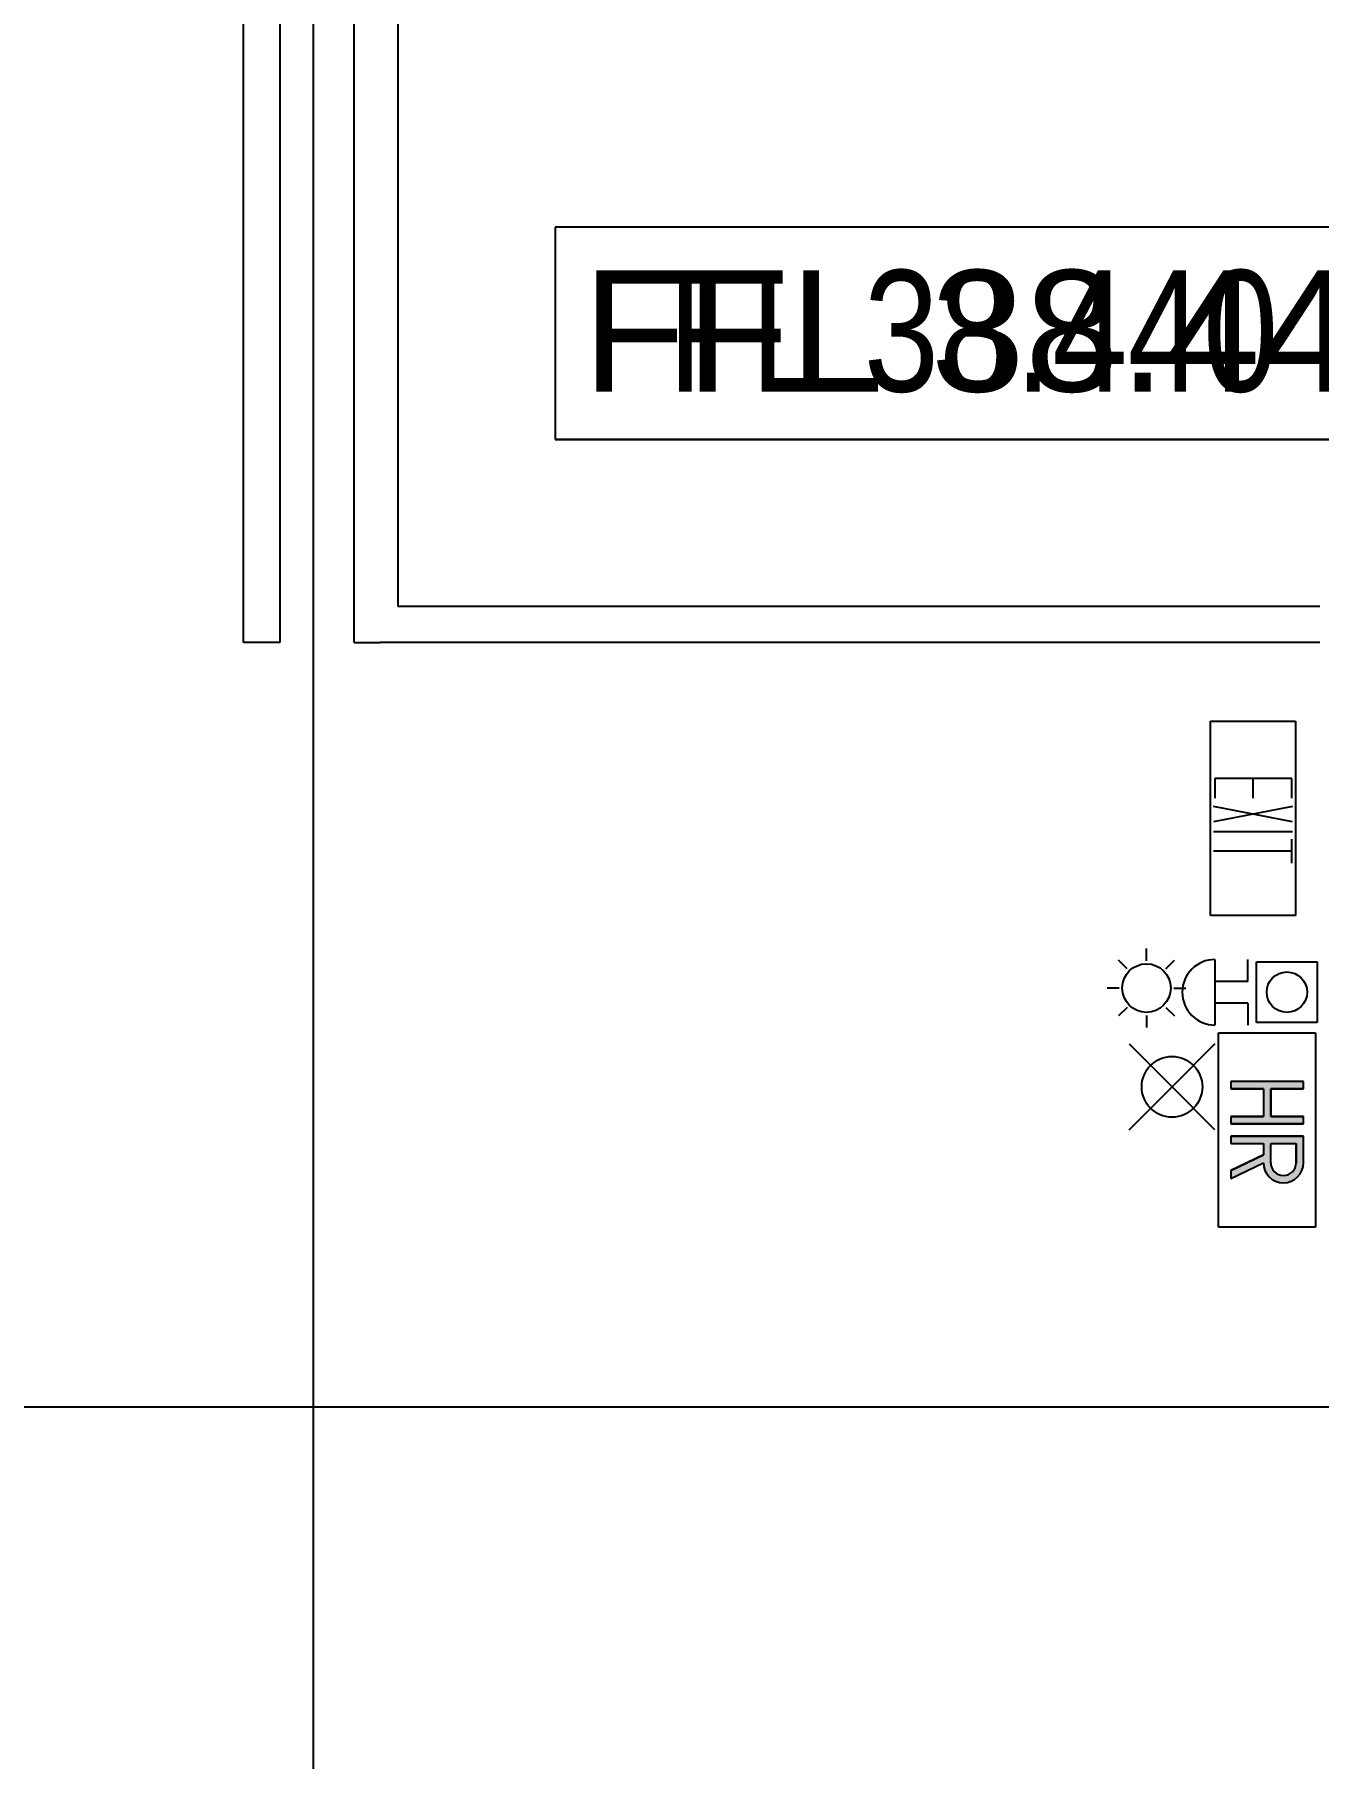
# Model space of a CAD drawing. Header units: millimetres. Extents: x -145636 to 131102, y -135903 to -7470.
# Drawn here: x 62746 to 68039, y -51048 to -43942 of the extents above; entities that cross this region are included whole.
import ezdxf

# ---------------------------------------------------------------- set-up
doc = ezdxf.new("R2010")
doc.units = ezdxf.units.MM
doc.layers.add('M_ARCHI', color=8, linetype='Continuous')
doc.styles.add('Arial_1', font='arial.ttf', dxfattribs={"width": 0.8, "height": 125})

# ---------------------------------------------------------------- blocks, each defined once
blk = doc.blocks.new('RF Archi 21.10.2024')
at = {"layer": 'M_ARCHI'}
blk.add_hatch(color=8, dxfattribs=at).paths.add_polyline_path([(-98428.5, -64837.9), (-98428.5, -64807.9), (-98563.5, -64807.9), (-98563.5, -64692.9), (-98428.5, -64692.9), (-98428.5, -64662.9), (-98728.5, -64662.9), (-98728.5, -64692.9), (-98593.5, -64692.9), (-98593.5, -64807.9), (-98728.5, -64807.9), (-98728.5, -64837.9)])
h = blk.add_hatch(color=8, dxfattribs=at)
h.paths.add_polyline_path([(-98511, -65080.4), (-98489.6, -65077.6), (-98469.7, -65069.3), (-98452.7, -65056.2), (-98439.5, -65039.2), (-98431.3, -65019.3), (-98428.5, -64997.9), (-98428.5, -64887.9), (-98728.5, -64887.9), (-98728.5, -64917.9), (-98593.5, -64917.9), (-98593.5, -64964.6), (-98728.5, -65029.6), (-98728.5, -65062.9), (-98593.5, -64997.9), (-98590.7, -65019.3), (-98582.4, -65039.2), (-98569.3, -65056.2), (-98552.2, -65069.3), (-98532.3, -65077.6)])
h.paths.add_polyline_path([(-98511, -65050.4), (-98524.6, -65048.6), (-98537.2, -65043.4), (-98548.1, -65035), (-98556.5, -65024.2), (-98561.7, -65011.5), (-98563.5, -64997.9), (-98563.5, -64917.9), (-98458.5, -64917.9), (-98460.3, -65011.5), (-98465.5, -65024.2), (-98473.9, -65035), (-98484.7, -65043.4), (-98497.4, -65048.6)])
at = {"layer": 'M_ARCHI', "color": 8}
for p, q in [((-102511, -25375.2), (-102511, -128210.3)), ((-102161, -44128.5), (-102161, -62703.5)), ((-102797.9, -62853.5), (-102797.9, -44322)), ((-102647.9, -44322), (-102647.9, -62853.5)), ((-102341, -62853.5), (-102341, -44278.5)), ((-97513.4, -61141.9), (-101513.4, -61141.9)), ((-101513.4, -61141.9), (-101513.4, -62016.9)), ((-97513.4, -61141.9), (-101513.4, -61141.9)), ((-101513.4, -61141.9), (-101513.4, -62016.9)), ((-101513.4, -62016.9), (-97513.4, -62016.9)), ((-97061.2, -62016.9), (-101513.4, -62016.9)), ((-101513.4, -62016.9), (-97513.4, -62016.9)), ((-97061.2, -62016.9), (-101513.4, -62016.9)), ((-102161, -62703.5), (-98361, -62703.5)), ((-102647.9, -62853.5), (-102797.9, -62853.5)), ((-102341, -62853.5), (-102236, -62853.5)), ((-98361, -62853.5), (-102236, -62853.5)), ((-98811, -63178.5), (-98461, -63178.5)), ((-98811, -63978.5), (-98811, -63178.5)), ((-98461, -63178.5), (-98461, -63978.5)), ((-98476.1, -63414.6), (-98793.5, -63414.6)), ((-98793.5, -63414.6), (-98793.5, -63494.6)), ((-98636, -63494.6), (-98636, -63414.6)), ((-98476.1, -63494.6), (-98476.1, -63414.6)), ((-98473.8, -63529.6), (-98798.8, -63592.5)), ((-98473.8, -63592.5), (-98798.8, -63529.6)), ((-98473.8, -63633.6), (-98798.8, -63633.6)), ((-98476.4, -63763.6), (-98476.4, -63663.6)), ((-98476.4, -63713.6), (-98798.8, -63713.6)), ((-98461, -63978.5), (-98811, -63978.5)), ((-99155.1, -64198.5), (-99190.4, -64163.1)), ((-99075.5, -64165.5), (-99075.5, -64115.5)), ((-98996, -64198.5), (-98960.6, -64163.1)), ((-98793.1, -64160.2), (-98793.1, -64430.2)), ((-98658.1, -64250.2), (-98658.1, -64160.2)), ((-98621.7, -64419.9), (-98621.7, -64169.9)), ((-98621.7, -64169.9), (-98371.7, -64169.9)), ((-98371.7, -64169.9), (-98371.7, -64419.9)), ((-99188, -64278), (-99238, -64278)), ((-98963, -64278), (-98913, -64278)), ((-98658.1, -64250.2), (-98793.1, -64250.2)), ((-99155.1, -64357.6), (-99190.4, -64392.9)), ((-98996, -64357.6), (-98960.6, -64392.9)), ((-98658.1, -64340.2), (-98793.1, -64340.2)), ((-98658.1, -64340.2), (-98658.1, -64430.2)), ((-99075.5, -64390.5), (-99075.5, -64440.5)), ((-98371.7, -64419.9), (-98621.7, -64419.9)), ((-99147.1, -64508.2), (-98970.3, -64685)), ((-98793.6, -64508.2), (-98970.3, -64685)), ((-98778.5, -65262.9), (-98778.5, -64462.9)), ((-98778.5, -64462.9), (-98378.5, -64462.9)), ((-98378.5, -64462.9), (-98378.5, -65262.9)), ((-99147.1, -64861.8), (-98970.3, -64685)), ((-98793.6, -64861.8), (-98970.3, -64685)), ((-98728.5, -64662.9), (-98728.5, -64692.9)), ((-98428.5, -64662.9), (-98728.5, -64662.9)), ((-98428.5, -64662.9), (-98728.5, -64662.9)), ((-98728.5, -64662.9), (-98728.5, -64692.9)), ((-98593.5, -64692.9), (-98728.5, -64692.9)), ((-98728.5, -64692.9), (-98593.5, -64692.9)), ((-98593.5, -64692.9), (-98593.5, -64807.9)), ((-98593.5, -64692.9), (-98593.5, -64807.9)), ((-98563.5, -64692.9), (-98563.5, -64807.9)), ((-98428.5, -64692.9), (-98563.5, -64692.9)), ((-98563.5, -64807.9), (-98563.5, -64692.9)), ((-98563.5, -64692.9), (-98428.5, -64692.9)), ((-98428.5, -64692.9), (-98428.5, -64662.9)), ((-98428.5, -64692.9), (-98428.5, -64662.9)), ((-98728.5, -64807.9), (-98728.5, -64837.9)), ((-98728.5, -64807.9), (-98593.5, -64807.9)), ((-98593.5, -64807.9), (-98728.5, -64807.9)), ((-98728.5, -64807.9), (-98728.5, -64837.9)), ((-98428.5, -64837.9), (-98728.5, -64837.9)), ((-98728.5, -64837.9), (-98428.5, -64837.9)), ((-98563.5, -64807.9), (-98428.5, -64807.9)), ((-98428.5, -64807.9), (-98563.5, -64807.9)), ((-98428.5, -64837.9), (-98428.5, -64807.9)), ((-98428.5, -64837.9), (-98428.5, -64807.9)), ((-98728.5, -64887.9), (-98428.5, -64887.9)), ((-98728.5, -64887.9), (-98728.5, -64917.9)), ((-98428.5, -64887.9), (-98728.5, -64887.9)), ((-98728.5, -64887.9), (-98728.5, -64917.9)), ((-98728.5, -64917.9), (-98593.5, -64917.9)), ((-98728.5, -64917.9), (-98593.5, -64917.9)), ((-98593.5, -64917.9), (-98593.5, -64964.6)), ((-98593.5, -64917.9), (-98593.5, -64964.6)), ((-98563.5, -64917.9), (-98458.5, -64917.9)), ((-98563.5, -64997.9), (-98563.5, -64917.9)), ((-98563.5, -64997.9), (-98563.5, -64917.9)), ((-98563.5, -64917.9), (-98458.5, -64917.9)), ((-98458.5, -64997.9), (-98458.5, -64917.9)), ((-98458.5, -64917.9), (-98458.5, -64997.9)), ((-98428.5, -64997.9), (-98428.5, -64887.9)), ((-98428.5, -64997.9), (-98428.5, -64887.9)), ((-98728.5, -65029.6), (-98593.5, -64964.6)), ((-98593.5, -64964.6), (-98728.5, -65029.6)), ((-98728.5, -65062.9), (-98593.5, -64997.9)), ((-98728.5, -65062.9), (-98593.5, -64997.9)), ((-98728.5, -65029.6), (-98728.5, -65062.9)), ((-98728.5, -65029.6), (-98728.5, -65062.9)), ((-98378.5, -65262.9), (-98778.5, -65262.9)), ((-119483.2, -66003.5), (-72658, -66003.5))]:
    blk.add_line(p, q, dxfattribs=at)
for centre, radius in [((-99075.5, -64278), 100), ((-98496.7, -64294.9), 83.3), ((-98970.3, -64685), 125)]:
    blk.add_circle(centre, radius, dxfattribs=at)
for centre, radius, start, end in [((-98793.1, -64295.2), 135, 90, 270), ((-98511, -64997.9), 82.5, 180, 0), ((-98511, -64997.9), 82.5, 180, 0), ((-98511, -64997.9), 52.5, 180, 0), ((-98511, -64997.9), 52.5, 180, 0)]:
    blk.add_arc(centre, radius, start, end, dxfattribs=at)
at = {"layer": 'M_ARCHI', "color": 8, "linetype": 'Continuous', "style": 'Arial_1', "width": 0.8}
blk.add_text('FFL 38.440', height=500, dxfattribs=at).set_placement((-101389.6, -61819.2))
at = {"layer": 'M_ARCHI', "color": 8, "style": 'Arial_1'}
blk.add_text('FFL 38.440', height=500, dxfattribs=at).set_placement((-101401, -61819.2))

msp = doc.modelspace()

# ---------------------------------------------------------------- block references
at = {"layer": 'M_ARCHI', "color": 8, "linetype": 'Continuous'}
msp.add_blockref('RF Archi 21.10.2024', (166405.7, 16405.4), dxfattribs=at)

doc.saveas('drawing.dxf')
